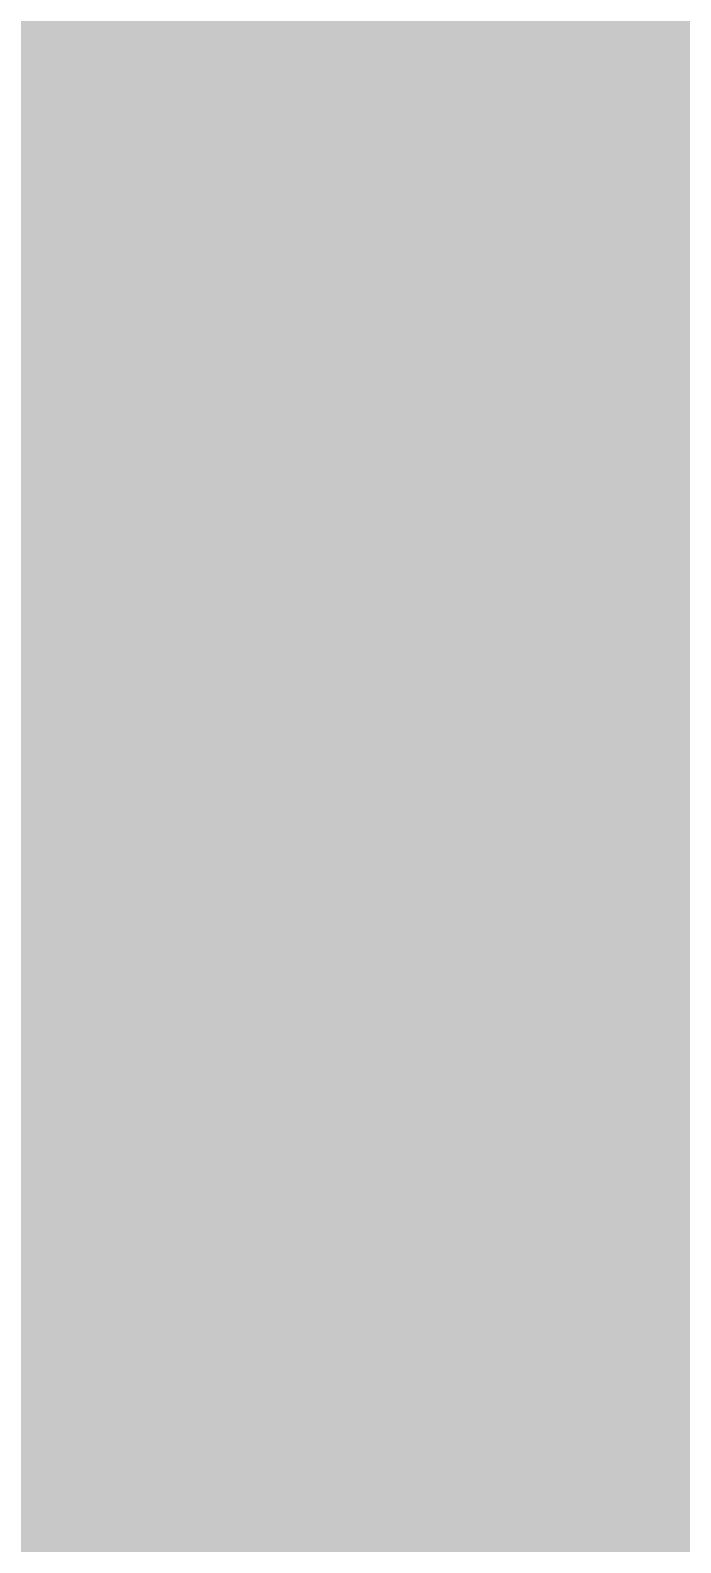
# Model space of a CAD drawing. Header units: inches. Extents: x 1 to 35.5, y 1 to 35.6.
# Drawn here: x 10.12981 to 10.14079, y 10.64382 to 10.66936 of the extents above; entities that cross this region are included whole.
import ezdxf

# ---------------------------------------------------------------- set-up
doc = ezdxf.new("R2010")
doc.units = ezdxf.units.IN
for name, color, linetype in [('Bottom Overlay', 54, 'Continuous'), ('Mechanical 2', 216, 'Continuous'), ('Mechanical 4', 56, 'Continuous')]:
    doc.layers.add(name, color=color, linetype=linetype)
doc.styles.add('GOST type B', font='', dxfattribs={"height": 0.2})
doc.styles.get('GOST type B').set_extended_font_data('GOST type B')

# ---------------------------------------------------------------- blocks, each defined once
blk = doc.blocks.new('SOIC_8_B_34')
at = {"layer": 'Bottom Overlay'}
blk.add_lwpolyline([(-0.300007, -1.500002, 0.599999, 0.599999, 1), (-0.900006, -1.500002, 0.599999, 0.599999, 1)], format="xyseb", close=True, dxfattribs=at)
blk = doc.blocks.new('TC_A_B_59')
at = {"layer": 'Mechanical 4', "style": 'GOST type B', "text_generation_flag": 2}
blk.add_text('C2', height=2.1500008, rotation=-180, dxfattribs=at).set_placement((3.7, -5.302824))

msp = doc.modelspace()

# ---------------------------------------------------------------- linework, layer by layer
at = {"layer": 'Mechanical 2'}
msp.add_lwpolyline([(35.125, 18.125001, 0.25, 0.25, 1), (1.125002, 18.125001, 0.25, 0.25, 1)], format="xyseb", close=True, dxfattribs=at)

# ---------------------------------------------------------------- block references
for name, p, rotation in [('TC_A_B_59', (17.400001, 16.7), 270), ('SOIC_8_B_34', (7.999999, 9.700001), 125)]:
    msp.add_blockref(name, p, dxfattribs=dict(rotation=rotation))

doc.saveas('drawing.dxf')
